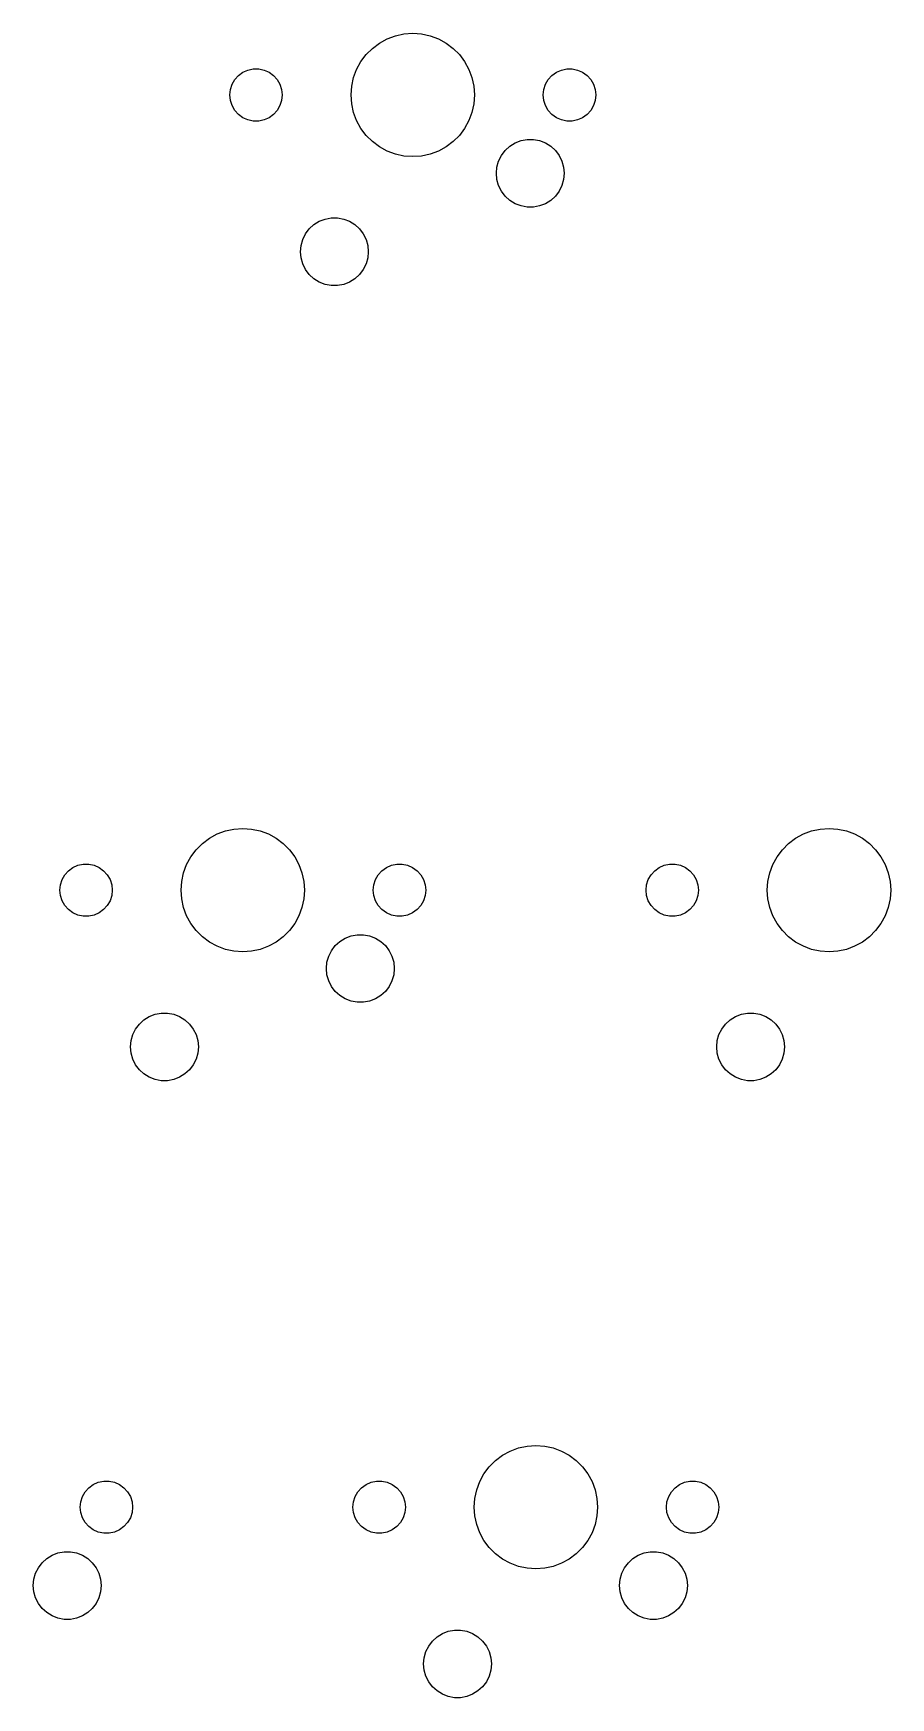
# Model space of a CAD drawing. Extents: x 4.6 to 23.2, y -15.6 to -10.7.
# Drawn here: x 7.369 to 8.463, y -13.12 to -10.996 of the extents above; entities that cross this region are included whole.
import ezdxf

# ---------------------------------------------------------------- set-up
doc = ezdxf.new("R2010")
doc.units = 0
doc.header["$MEASUREMENT"] = 0
doc.layers.add('BLACK', color=7, linetype='CONTINUOUS')

msp = doc.modelspace()

# ---------------------------------------------------------------- linework, layer by layer
at = {"layer": 'BLACK', "linetype": 'CONTINUOUS'}
for p, q in [((7.82038, -11.0034), (7.83091, -10.9994)), ((7.83091, -10.9994), (7.84189, -10.9971)), ((7.84189, -10.9971), (7.85309, -10.9963)), ((7.85309, -10.9963), (7.8643, -10.9971)), ((7.8643, -10.9971), (7.87528, -10.9994)), ((7.87528, -10.9994), (7.8858, -11.0034)), ((7.78685, -11.0324), (7.79359, -11.0234)), ((7.79359, -11.0234), (7.80153, -11.0155)), ((7.80153, -11.0155), (7.81052, -11.0088)), ((7.81052, -11.0088), (7.82038, -11.0034)), ((7.8858, -11.0034), (7.89566, -11.0088)), ((7.89566, -11.0088), (7.90466, -11.0155)), ((7.90466, -11.0155), (7.9126, -11.0234)), ((7.9126, -11.0234), (7.91933, -11.0324)), ((7.63636, -11.046), (7.64275, -11.0432)), ((7.64275, -11.0432), (7.6496, -11.0417)), ((7.6496, -11.0417), (7.65659, -11.0417)), ((7.65659, -11.0417), (7.66344, -11.0432)), ((7.66344, -11.0432), (7.66983, -11.046)), ((7.77754, -11.0528), (7.78147, -11.0423)), ((7.78147, -11.0423), (7.78685, -11.0324)), ((7.91933, -11.0324), (7.92472, -11.0423)), ((7.92472, -11.0423), (7.92865, -11.0528)), ((8.03636, -11.046), (8.04275, -11.0432)), ((8.04275, -11.0432), (8.0496, -11.0417)), ((8.0496, -11.0417), (8.05659, -11.0417)), ((8.05659, -11.0417), (8.06344, -11.0432)), ((8.06344, -11.0432), (8.06983, -11.046)), ((7.62036, -11.068), (7.62252, -11.0614)), ((7.62252, -11.0614), (7.62602, -11.0553)), ((7.62602, -11.0553), (7.6307, -11.0501)), ((7.6307, -11.0501), (7.63636, -11.046)), ((7.66983, -11.046), (7.67549, -11.0501)), ((7.67549, -11.0501), (7.68017, -11.0553)), ((7.68017, -11.0553), (7.68367, -11.0614)), ((7.68367, -11.0614), (7.68583, -11.068)), ((7.77435, -11.075), (7.77516, -11.0638)), ((7.77516, -11.0638), (7.77754, -11.0528)), ((7.92865, -11.0528), (7.93103, -11.0638)), ((7.93103, -11.0638), (7.93183, -11.075)), ((8.02036, -11.068), (8.02252, -11.0614)), ((8.02252, -11.0614), (8.02602, -11.0553)), ((8.02602, -11.0553), (8.0307, -11.0501)), ((8.0307, -11.0501), (8.03636, -11.046)), ((8.06983, -11.046), (8.07549, -11.0501)), ((8.07549, -11.0501), (8.08017, -11.0553)), ((8.08017, -11.0553), (8.08367, -11.0614)), ((8.08367, -11.0614), (8.08583, -11.068)), ((7.61963, -11.075), (7.62036, -11.068)), ((7.62036, -11.082), (7.61963, -11.075)), ((7.62252, -11.0886), (7.62036, -11.082)), ((7.68583, -11.082), (7.68367, -11.0886)), ((7.68583, -11.068), (7.68656, -11.075)), ((7.68656, -11.075), (7.68583, -11.082)), ((7.77516, -11.0862), (7.77435, -11.075)), ((7.77754, -11.0972), (7.77516, -11.0862)), ((7.93103, -11.0862), (7.92865, -11.0972)), ((7.93183, -11.075), (7.93103, -11.0862)), ((8.01963, -11.075), (8.02036, -11.068)), ((8.02036, -11.082), (8.01963, -11.075)), ((8.02252, -11.0886), (8.02036, -11.082)), ((8.08583, -11.082), (8.08367, -11.0886)), ((8.08583, -11.068), (8.08656, -11.075)), ((8.08656, -11.075), (8.08583, -11.082)), ((7.62602, -11.0947), (7.62252, -11.0886)), ((7.6307, -11.0999), (7.62602, -11.0947)), ((7.63636, -11.104), (7.6307, -11.0999)), ((7.64275, -11.1068), (7.63636, -11.104)), ((7.6496, -11.1083), (7.64275, -11.1068)), ((7.65659, -11.1083), (7.6496, -11.1083)), ((7.66344, -11.1068), (7.65659, -11.1083)), ((7.66983, -11.104), (7.66344, -11.1068)), ((7.67549, -11.0999), (7.66983, -11.104)), ((7.68017, -11.0947), (7.67549, -11.0999)), ((7.68367, -11.0886), (7.68017, -11.0947)), ((7.78147, -11.1077), (7.77754, -11.0972)), ((7.78685, -11.1176), (7.78147, -11.1077)), ((7.92472, -11.1077), (7.91933, -11.1176)), ((7.92865, -11.0972), (7.92472, -11.1077)), ((8.02602, -11.0947), (8.02252, -11.0886)), ((8.0307, -11.0999), (8.02602, -11.0947)), ((8.03636, -11.104), (8.0307, -11.0999)), ((8.04275, -11.1068), (8.03636, -11.104)), ((8.0496, -11.1083), (8.04275, -11.1068)), ((8.05659, -11.1083), (8.0496, -11.1083)), ((8.06344, -11.1068), (8.05659, -11.1083)), ((8.06983, -11.104), (8.06344, -11.1068)), ((8.07549, -11.0999), (8.06983, -11.104)), ((8.08017, -11.0947), (8.07549, -11.0999)), ((8.08367, -11.0886), (8.08017, -11.0947)), ((7.79359, -11.1266), (7.78685, -11.1176)), ((7.80153, -11.1345), (7.79359, -11.1266)), ((7.9126, -11.1266), (7.90466, -11.1345)), ((7.91933, -11.1176), (7.9126, -11.1266)), ((7.81052, -11.1412), (7.80153, -11.1345)), ((7.82038, -11.1466), (7.81052, -11.1412)), ((7.83091, -11.1506), (7.82038, -11.1466)), ((7.84189, -11.1529), (7.83091, -11.1506)), ((7.87528, -11.1506), (7.8643, -11.1529)), ((7.8858, -11.1466), (7.87528, -11.1506)), ((7.89566, -11.1412), (7.8858, -11.1466)), ((7.90466, -11.1345), (7.89566, -11.1412)), ((7.96627, -11.1522), (7.97109, -11.1458)), ((7.97109, -11.1458), (7.977, -11.1404)), ((7.977, -11.1404), (7.98379, -11.1362)), ((7.98379, -11.1362), (7.99124, -11.1333)), ((7.99124, -11.1333), (7.9991, -11.1319)), ((7.9991, -11.1319), (8.00709, -11.1319)), ((8.00709, -11.1319), (8.01495, -11.1333)), ((8.01495, -11.1333), (8.0224, -11.1362)), ((8.0224, -11.1362), (8.02919, -11.1404)), ((8.02919, -11.1404), (8.0351, -11.1458)), ((8.0351, -11.1458), (8.03991, -11.1522)), ((7.85309, -11.1537), (7.84189, -11.1529)), ((7.8643, -11.1529), (7.85309, -11.1537)), ((7.95979, -11.175), (7.96052, -11.167)), ((7.96052, -11.167), (7.96271, -11.1594)), ((7.96271, -11.1594), (7.96627, -11.1522)), ((8.03991, -11.1522), (8.04348, -11.1594)), ((8.04348, -11.1594), (8.04566, -11.167)), ((8.04566, -11.167), (8.0464, -11.175)), ((7.96052, -11.183), (7.95979, -11.175)), ((7.96271, -11.1906), (7.96052, -11.183)), ((7.96627, -11.1978), (7.96271, -11.1906)), ((8.04348, -11.1906), (8.03991, -11.1978)), ((8.04566, -11.183), (8.04348, -11.1906)), ((8.0464, -11.175), (8.04566, -11.183)), ((7.97109, -11.2042), (7.96627, -11.1978)), ((7.977, -11.2096), (7.97109, -11.2042)), ((7.98379, -11.2138), (7.977, -11.2096)), ((7.99124, -11.2167), (7.98379, -11.2138)), ((8.0224, -11.2138), (8.01495, -11.2167)), ((8.02919, -11.2096), (8.0224, -11.2138)), ((8.0351, -11.2042), (8.02919, -11.2096)), ((8.03991, -11.1978), (8.0351, -11.2042)), ((7.73379, -11.2362), (7.74124, -11.2333)), ((7.74124, -11.2333), (7.7491, -11.2319)), ((7.7491, -11.2319), (7.75709, -11.2319)), ((7.75709, -11.2319), (7.76495, -11.2333)), ((7.76495, -11.2333), (7.7724, -11.2362)), ((7.9991, -11.2181), (7.99124, -11.2167)), ((8.00709, -11.2181), (7.9991, -11.2181)), ((8.01495, -11.2167), (8.00709, -11.2181)), ((7.71271, -11.2594), (7.71627, -11.2522)), ((7.71627, -11.2522), (7.72109, -11.2458)), ((7.72109, -11.2458), (7.727, -11.2404)), ((7.727, -11.2404), (7.73379, -11.2362)), ((7.7724, -11.2362), (7.77919, -11.2404)), ((7.77919, -11.2404), (7.7851, -11.2458)), ((7.7851, -11.2458), (7.78991, -11.2522)), ((7.78991, -11.2522), (7.79348, -11.2594)), ((7.70979, -11.275), (7.71052, -11.267)), ((7.71052, -11.283), (7.70979, -11.275)), ((7.71052, -11.267), (7.71271, -11.2594)), ((7.79348, -11.2594), (7.79566, -11.267)), ((7.79566, -11.267), (7.7964, -11.275)), ((7.7964, -11.275), (7.79566, -11.283)), ((7.71271, -11.2906), (7.71052, -11.283)), ((7.71627, -11.2978), (7.71271, -11.2906)), ((7.72109, -11.3042), (7.71627, -11.2978)), ((7.78991, -11.2978), (7.7851, -11.3042)), ((7.79348, -11.2906), (7.78991, -11.2978)), ((7.79566, -11.283), (7.79348, -11.2906)), ((7.727, -11.3096), (7.72109, -11.3042)), ((7.73379, -11.3138), (7.727, -11.3096)), ((7.74124, -11.3167), (7.73379, -11.3138)), ((7.7491, -11.3181), (7.74124, -11.3167)), ((7.75709, -11.3181), (7.7491, -11.3181)), ((7.76495, -11.3167), (7.75709, -11.3181)), ((7.7724, -11.3138), (7.76495, -11.3167)), ((7.77919, -11.3096), (7.7724, -11.3138)), ((7.7851, -11.3042), (7.77919, -11.3096)), ((7.59365, -12.0235), (7.60351, -12.0181)), ((7.60351, -12.0181), (7.61404, -12.0142)), ((7.61404, -12.0142), (7.62501, -12.0118)), ((7.62501, -12.0118), (7.63622, -12.011)), ((7.63622, -12.011), (7.64743, -12.0118)), ((7.64743, -12.0118), (7.6584, -12.0142)), ((7.6584, -12.0142), (7.66893, -12.0181)), ((7.66893, -12.0181), (7.67879, -12.0235)), ((8.34168, -12.0235), (8.35154, -12.0181)), ((8.35154, -12.0181), (8.36207, -12.0142)), ((8.36207, -12.0142), (8.37305, -12.0118)), ((8.37305, -12.0118), (8.38425, -12.011)), ((8.38425, -12.011), (8.39546, -12.0118)), ((8.39546, -12.0118), (8.40644, -12.0142)), ((8.40644, -12.0142), (8.41696, -12.0181)), ((8.41696, -12.0181), (8.42682, -12.0235)), ((7.56998, -12.0472), (7.57671, -12.0382)), ((7.57671, -12.0382), (7.58466, -12.0303)), ((7.58466, -12.0303), (7.59365, -12.0235)), ((7.67879, -12.0235), (7.68778, -12.0303)), ((7.68778, -12.0303), (7.69573, -12.0382)), ((7.69573, -12.0382), (7.70246, -12.0472)), ((8.31801, -12.0472), (8.32474, -12.0382)), ((8.32474, -12.0382), (8.33269, -12.0303)), ((8.33269, -12.0303), (8.34168, -12.0235)), ((8.42682, -12.0235), (8.43582, -12.0303)), ((8.43582, -12.0303), (8.44376, -12.0382)), ((8.44376, -12.0382), (8.45049, -12.0472)), ((7.41383, -12.0649), (7.41949, -12.0608)), ((7.41949, -12.0608), (7.42588, -12.0579)), ((7.42588, -12.0579), (7.43272, -12.0565)), ((7.43272, -12.0565), (7.43972, -12.0565)), ((7.43972, -12.0565), (7.44656, -12.0579)), ((7.44656, -12.0579), (7.45295, -12.0608)), ((7.45295, -12.0608), (7.45861, -12.0649)), ((7.56067, -12.0676), (7.5646, -12.0571)), ((7.5646, -12.0571), (7.56998, -12.0472)), ((7.70246, -12.0472), (7.70785, -12.0571)), ((7.70785, -12.0571), (7.71177, -12.0676)), ((7.81383, -12.0649), (7.81949, -12.0608)), ((7.81949, -12.0608), (7.82588, -12.0579)), ((7.82588, -12.0579), (7.83272, -12.0565)), ((7.83272, -12.0565), (7.83972, -12.0565)), ((7.83972, -12.0565), (7.84656, -12.0579)), ((7.84656, -12.0579), (7.85295, -12.0608)), ((7.85295, -12.0608), (7.85861, -12.0649)), ((8.16186, -12.0649), (8.16752, -12.0608)), ((8.16752, -12.0608), (8.17391, -12.0579)), ((8.17391, -12.0579), (8.18075, -12.0565)), ((8.18075, -12.0565), (8.18775, -12.0565)), ((8.18775, -12.0565), (8.19459, -12.0579)), ((8.19459, -12.0579), (8.20098, -12.0608)), ((8.20098, -12.0608), (8.20664, -12.0649)), ((8.3087, -12.0676), (8.31263, -12.0571)), ((8.31263, -12.0571), (8.31801, -12.0472)), ((8.45049, -12.0472), (8.45588, -12.0571)), ((8.45588, -12.0571), (8.4598, -12.0676)), ((7.40276, -12.0898), (7.40349, -12.0828)), ((7.40349, -12.0828), (7.40565, -12.0762)), ((7.40565, -12.0762), (7.40915, -12.0701)), ((7.40915, -12.0701), (7.41383, -12.0649)), ((7.45861, -12.0649), (7.46329, -12.0701)), ((7.46329, -12.0701), (7.46679, -12.0762)), ((7.46679, -12.0762), (7.46895, -12.0828)), ((7.46895, -12.0828), (7.46969, -12.0898)), ((7.55748, -12.0898), (7.55828, -12.0786)), ((7.55828, -12.0786), (7.56067, -12.0676)), ((7.71177, -12.0676), (7.71416, -12.0786)), ((7.71416, -12.0786), (7.71496, -12.0898)), ((7.80276, -12.0898), (7.80349, -12.0828)), ((7.80349, -12.0828), (7.80565, -12.0762)), ((7.80565, -12.0762), (7.80915, -12.0701)), ((7.80915, -12.0701), (7.81383, -12.0649)), ((7.85861, -12.0649), (7.86329, -12.0701)), ((7.86329, -12.0701), (7.86679, -12.0762)), ((7.86679, -12.0762), (7.86895, -12.0828)), ((7.86895, -12.0828), (7.86969, -12.0898)), ((8.15079, -12.0898), (8.15152, -12.0828)), ((8.15152, -12.0828), (8.15368, -12.0762)), ((8.15368, -12.0762), (8.15718, -12.0701)), ((8.15718, -12.0701), (8.16186, -12.0649)), ((8.20664, -12.0649), (8.21133, -12.0701)), ((8.21133, -12.0701), (8.21482, -12.0762)), ((8.21482, -12.0762), (8.21699, -12.0828)), ((8.21699, -12.0828), (8.21772, -12.0898)), ((8.30551, -12.0898), (8.30631, -12.0786)), ((8.30631, -12.0786), (8.3087, -12.0676)), ((8.4598, -12.0676), (8.46219, -12.0786)), ((8.46219, -12.0786), (8.46299, -12.0898)), ((7.40349, -12.0967), (7.40276, -12.0898)), ((7.40565, -12.1034), (7.40349, -12.0967)), ((7.40915, -12.1094), (7.40565, -12.1034)), ((7.46679, -12.1034), (7.46329, -12.1094)), ((7.46895, -12.0967), (7.46679, -12.1034)), ((7.46969, -12.0898), (7.46895, -12.0967)), ((7.55828, -12.101), (7.55748, -12.0898)), ((7.56067, -12.1119), (7.55828, -12.101)), ((7.71416, -12.101), (7.71177, -12.1119)), ((7.71496, -12.0898), (7.71416, -12.101)), ((7.80349, -12.0967), (7.80276, -12.0898)), ((7.80565, -12.1034), (7.80349, -12.0967)), ((7.80915, -12.1094), (7.80565, -12.1034)), ((7.86679, -12.1034), (7.86329, -12.1094)), ((7.86895, -12.0967), (7.86679, -12.1034)), ((7.86969, -12.0898), (7.86895, -12.0967)), ((8.15152, -12.0967), (8.15079, -12.0898)), ((8.15368, -12.1034), (8.15152, -12.0967)), ((8.15718, -12.1094), (8.15368, -12.1034)), ((8.21482, -12.1034), (8.21133, -12.1094)), ((8.21699, -12.0967), (8.21482, -12.1034)), ((8.21772, -12.0898), (8.21699, -12.0967)), ((8.30631, -12.101), (8.30551, -12.0898)), ((8.3087, -12.1119), (8.30631, -12.101)), ((8.46219, -12.101), (8.4598, -12.1119)), ((8.46299, -12.0898), (8.46219, -12.101)), ((7.41383, -12.1146), (7.40915, -12.1094)), ((7.41949, -12.1187), (7.41383, -12.1146)), ((7.42588, -12.1216), (7.41949, -12.1187)), ((7.43272, -12.123), (7.42588, -12.1216)), ((7.43972, -12.123), (7.43272, -12.123)), ((7.44656, -12.1216), (7.43972, -12.123)), ((7.45295, -12.1187), (7.44656, -12.1216)), ((7.45861, -12.1146), (7.45295, -12.1187)), ((7.46329, -12.1094), (7.45861, -12.1146)), ((7.5646, -12.1225), (7.56067, -12.1119)), ((7.56998, -12.1323), (7.5646, -12.1225)), ((7.70785, -12.1225), (7.70246, -12.1323)), ((7.71177, -12.1119), (7.70785, -12.1225)), ((7.81383, -12.1146), (7.80915, -12.1094)), ((7.81949, -12.1187), (7.81383, -12.1146)), ((7.82588, -12.1216), (7.81949, -12.1187)), ((7.83272, -12.123), (7.82588, -12.1216)), ((7.83972, -12.123), (7.83272, -12.123)), ((7.84656, -12.1216), (7.83972, -12.123)), ((7.85295, -12.1187), (7.84656, -12.1216)), ((7.85861, -12.1146), (7.85295, -12.1187)), ((7.86329, -12.1094), (7.85861, -12.1146)), ((8.16186, -12.1146), (8.15718, -12.1094)), ((8.16752, -12.1187), (8.16186, -12.1146)), ((8.17391, -12.1216), (8.16752, -12.1187)), ((8.18075, -12.123), (8.17391, -12.1216)), ((8.18775, -12.123), (8.18075, -12.123)), ((8.19459, -12.1216), (8.18775, -12.123)), ((8.20098, -12.1187), (8.19459, -12.1216)), ((8.20664, -12.1146), (8.20098, -12.1187)), ((8.21133, -12.1094), (8.20664, -12.1146)), ((8.31263, -12.1225), (8.3087, -12.1119)), ((8.31801, -12.1323), (8.31263, -12.1225)), ((8.45588, -12.1225), (8.45049, -12.1323)), ((8.4598, -12.1119), (8.45588, -12.1225)), ((7.57671, -12.1413), (7.56998, -12.1323)), ((7.58466, -12.1493), (7.57671, -12.1413)), ((7.69573, -12.1413), (7.68778, -12.1493)), ((7.70246, -12.1323), (7.69573, -12.1413)), ((7.76692, -12.151), (7.77437, -12.1481)), ((7.77437, -12.1481), (7.78222, -12.1466)), ((7.78222, -12.1466), (7.79022, -12.1466)), ((7.79022, -12.1466), (7.79807, -12.1481)), ((7.79807, -12.1481), (7.80552, -12.151)), ((8.32474, -12.1413), (8.31801, -12.1323)), ((8.33269, -12.1493), (8.32474, -12.1413)), ((8.44376, -12.1413), (8.43582, -12.1493)), ((8.45049, -12.1323), (8.44376, -12.1413)), ((7.59365, -12.156), (7.58466, -12.1493)), ((7.60351, -12.1614), (7.59365, -12.156)), ((7.61404, -12.1653), (7.60351, -12.1614)), ((7.62501, -12.1677), (7.61404, -12.1653)), ((7.63622, -12.1685), (7.62501, -12.1677)), ((7.64743, -12.1677), (7.63622, -12.1685)), ((7.6584, -12.1653), (7.64743, -12.1677)), ((7.66893, -12.1614), (7.6584, -12.1653)), ((7.67879, -12.156), (7.66893, -12.1614)), ((7.68778, -12.1493), (7.67879, -12.156)), ((7.74584, -12.1741), (7.7494, -12.167)), ((7.7494, -12.167), (7.75422, -12.1606)), ((7.75422, -12.1606), (7.76012, -12.1552)), ((7.76012, -12.1552), (7.76692, -12.151)), ((7.80552, -12.151), (7.81232, -12.1552)), ((7.81232, -12.1552), (7.81822, -12.1606)), ((7.81822, -12.1606), (7.82304, -12.167)), ((7.82304, -12.167), (7.8266, -12.1741)), ((8.34168, -12.156), (8.33269, -12.1493)), ((8.35154, -12.1614), (8.34168, -12.156)), ((8.36207, -12.1653), (8.35154, -12.1614)), ((8.37305, -12.1677), (8.36207, -12.1653)), ((8.38425, -12.1685), (8.37305, -12.1677)), ((8.39546, -12.1677), (8.38425, -12.1685)), ((8.40644, -12.1653), (8.39546, -12.1677)), ((8.41696, -12.1614), (8.40644, -12.1653)), ((8.42682, -12.156), (8.41696, -12.1614)), ((8.43582, -12.1493), (8.42682, -12.156)), ((7.74291, -12.1898), (7.74365, -12.1818)), ((7.74365, -12.1977), (7.74291, -12.1898)), ((7.74365, -12.1818), (7.74584, -12.1741)), ((7.8266, -12.1741), (7.82879, -12.1818)), ((7.82879, -12.1818), (7.82953, -12.1898)), ((7.82953, -12.1898), (7.82879, -12.1977)), ((7.74584, -12.2054), (7.74365, -12.1977)), ((7.7494, -12.2126), (7.74584, -12.2054)), ((7.75422, -12.2189), (7.7494, -12.2126)), ((7.82304, -12.2126), (7.81822, -12.2189)), ((7.8266, -12.2054), (7.82304, -12.2126)), ((7.82879, -12.1977), (7.8266, -12.2054)), ((7.76012, -12.2243), (7.75422, -12.2189)), ((7.76692, -12.2285), (7.76012, -12.2243)), ((7.77437, -12.2314), (7.76692, -12.2285)), ((7.78222, -12.2329), (7.77437, -12.2314)), ((7.79022, -12.2329), (7.78222, -12.2329)), ((7.79807, -12.2314), (7.79022, -12.2329)), ((7.80552, -12.2285), (7.79807, -12.2314)), ((7.81232, -12.2243), (7.80552, -12.2285)), ((7.81822, -12.2189), (7.81232, -12.2243)), ((7.50422, -12.2606), (7.51012, -12.2552)), ((7.51012, -12.2552), (7.51692, -12.251)), ((7.51692, -12.251), (7.52437, -12.2481)), ((7.52437, -12.2481), (7.53222, -12.2466)), ((7.53222, -12.2466), (7.54022, -12.2466)), ((7.54022, -12.2466), (7.54807, -12.2481)), ((7.54807, -12.2481), (7.55552, -12.251)), ((7.55552, -12.251), (7.56232, -12.2552)), ((7.56232, -12.2552), (7.56822, -12.2606)), ((8.25225, -12.2606), (8.25815, -12.2552)), ((8.25815, -12.2552), (8.26495, -12.251)), ((8.26495, -12.251), (8.2724, -12.2481)), ((8.2724, -12.2481), (8.28026, -12.2466)), ((8.28026, -12.2466), (8.28825, -12.2466)), ((8.28825, -12.2466), (8.2961, -12.2481)), ((8.2961, -12.2481), (8.30356, -12.251)), ((8.30356, -12.251), (8.31035, -12.2552)), ((8.31035, -12.2552), (8.31626, -12.2606)), ((7.49365, -12.2818), (7.49584, -12.2741)), ((7.49584, -12.2741), (7.4994, -12.267)), ((7.4994, -12.267), (7.50422, -12.2606)), ((7.56822, -12.2606), (7.57304, -12.267)), ((7.57304, -12.267), (7.5766, -12.2741)), ((7.5766, -12.2741), (7.57879, -12.2818)), ((8.24168, -12.2818), (8.24387, -12.2741)), ((8.24387, -12.2741), (8.24743, -12.267)), ((8.24743, -12.267), (8.25225, -12.2606)), ((8.31626, -12.2606), (8.32107, -12.267)), ((8.32107, -12.267), (8.32463, -12.2741)), ((8.32463, -12.2741), (8.32682, -12.2818)), ((7.49291, -12.2898), (7.49365, -12.2818)), ((7.49365, -12.2977), (7.49291, -12.2898)), ((7.49584, -12.3054), (7.49365, -12.2977)), ((7.57879, -12.2977), (7.5766, -12.3054)), ((7.57879, -12.2818), (7.57953, -12.2898)), ((7.57953, -12.2898), (7.57879, -12.2977)), ((8.24094, -12.2898), (8.24168, -12.2818)), ((8.24168, -12.2977), (8.24094, -12.2898)), ((8.24387, -12.3054), (8.24168, -12.2977)), ((8.32682, -12.2977), (8.32463, -12.3054)), ((8.32682, -12.2818), (8.32756, -12.2898)), ((8.32756, -12.2898), (8.32682, -12.2977)), ((7.4994, -12.3126), (7.49584, -12.3054)), ((7.50422, -12.3189), (7.4994, -12.3126)), ((7.51012, -12.3243), (7.50422, -12.3189)), ((7.56822, -12.3189), (7.56232, -12.3243)), ((7.57304, -12.3126), (7.56822, -12.3189)), ((7.5766, -12.3054), (7.57304, -12.3126)), ((8.24743, -12.3126), (8.24387, -12.3054)), ((8.25225, -12.3189), (8.24743, -12.3126)), ((8.25815, -12.3243), (8.25225, -12.3189)), ((8.31626, -12.3189), (8.31035, -12.3243)), ((8.32107, -12.3126), (8.31626, -12.3189)), ((8.32463, -12.3054), (8.32107, -12.3126)), ((7.51692, -12.3285), (7.51012, -12.3243)), ((7.52437, -12.3314), (7.51692, -12.3285)), ((7.53222, -12.3329), (7.52437, -12.3314)), ((7.54022, -12.3329), (7.53222, -12.3329)), ((7.54807, -12.3314), (7.54022, -12.3329)), ((7.55552, -12.3285), (7.54807, -12.3314)), ((7.56232, -12.3243), (7.55552, -12.3285)), ((8.26495, -12.3285), (8.25815, -12.3243)), ((8.2724, -12.3314), (8.26495, -12.3285)), ((8.28026, -12.3329), (8.2724, -12.3314)), ((8.28825, -12.3329), (8.28026, -12.3329)), ((8.2961, -12.3314), (8.28825, -12.3329)), ((8.30356, -12.3285), (8.2961, -12.3314)), ((8.31035, -12.3243), (8.30356, -12.3285)), ((7.96767, -12.8109), (7.97753, -12.8055)), ((7.97753, -12.8055), (7.98805, -12.8016)), ((7.98805, -12.8016), (7.99903, -12.7992)), ((7.99903, -12.7992), (8.01024, -12.7984)), ((8.01024, -12.7984), (8.02144, -12.7992)), ((8.02144, -12.7992), (8.03242, -12.8016)), ((8.03242, -12.8016), (8.04295, -12.8055)), ((8.04295, -12.8055), (8.05281, -12.8109)), ((7.944, -12.8346), (7.95073, -12.8256)), ((7.95073, -12.8256), (7.95867, -12.8177)), ((7.95867, -12.8177), (7.96767, -12.8109)), ((8.05281, -12.8109), (8.0618, -12.8177)), ((8.0618, -12.8177), (8.06974, -12.8256)), ((8.06974, -12.8256), (8.07648, -12.8346)), ((7.43981, -12.8523), (7.44547, -12.8482)), ((7.44547, -12.8482), (7.45186, -12.8453)), ((7.45186, -12.8453), (7.45871, -12.8439)), ((7.45871, -12.8439), (7.4657, -12.8439)), ((7.4657, -12.8439), (7.47255, -12.8453)), ((7.47255, -12.8453), (7.47894, -12.8482)), ((7.47894, -12.8482), (7.4846, -12.8523)), ((7.78784, -12.8523), (7.7935, -12.8482)), ((7.7935, -12.8482), (7.7999, -12.8453)), ((7.7999, -12.8453), (7.80674, -12.8439)), ((7.80674, -12.8439), (7.81373, -12.8439)), ((7.81373, -12.8439), (7.82058, -12.8453)), ((7.82058, -12.8453), (7.82697, -12.8482)), ((7.82697, -12.8482), (7.83263, -12.8523)), ((7.93469, -12.855), (7.93861, -12.8445)), ((7.93861, -12.8445), (7.944, -12.8346)), ((8.07648, -12.8346), (8.08186, -12.8445)), ((8.08186, -12.8445), (8.08579, -12.855)), ((8.18784, -12.8523), (8.1935, -12.8482)), ((8.1935, -12.8482), (8.1999, -12.8453)), ((8.1999, -12.8453), (8.20674, -12.8439)), ((8.20674, -12.8439), (8.21373, -12.8439)), ((8.21373, -12.8439), (8.22058, -12.8453)), ((8.22058, -12.8453), (8.22697, -12.8482)), ((8.22697, -12.8482), (8.23263, -12.8523)), ((7.42874, -12.8772), (7.42947, -12.8702)), ((7.42947, -12.8702), (7.43163, -12.8636)), ((7.43163, -12.8636), (7.43513, -12.8575)), ((7.43513, -12.8575), (7.43981, -12.8523)), ((7.4846, -12.8523), (7.48928, -12.8575)), ((7.48928, -12.8575), (7.49278, -12.8636)), ((7.49278, -12.8636), (7.49494, -12.8702)), ((7.49494, -12.8702), (7.49567, -12.8772)), ((7.77677, -12.8772), (7.7775, -12.8702)), ((7.7775, -12.8702), (7.77966, -12.8636)), ((7.77966, -12.8636), (7.78316, -12.8575)), ((7.78316, -12.8575), (7.78784, -12.8523)), ((7.83263, -12.8523), (7.83731, -12.8575)), ((7.83731, -12.8575), (7.84081, -12.8636)), ((7.84081, -12.8636), (7.84297, -12.8702)), ((7.84297, -12.8702), (7.8437, -12.8772)), ((7.9315, -12.8772), (7.9323, -12.866)), ((7.9323, -12.866), (7.93469, -12.855)), ((8.08579, -12.855), (8.08817, -12.866)), ((8.08817, -12.866), (8.08898, -12.8772)), ((8.17677, -12.8772), (8.1775, -12.8702)), ((8.1775, -12.8702), (8.17966, -12.8636)), ((8.17966, -12.8636), (8.18316, -12.8575)), ((8.18316, -12.8575), (8.18784, -12.8523)), ((8.23263, -12.8523), (8.23731, -12.8575)), ((8.23731, -12.8575), (8.24081, -12.8636)), ((8.24081, -12.8636), (8.24297, -12.8702)), ((8.24297, -12.8702), (8.2437, -12.8772)), ((7.42947, -12.8841), (7.42874, -12.8772)), ((7.43163, -12.8908), (7.42947, -12.8841)), ((7.43513, -12.8968), (7.43163, -12.8908)), ((7.49278, -12.8908), (7.48928, -12.8968)), ((7.49494, -12.8841), (7.49278, -12.8908)), ((7.49567, -12.8772), (7.49494, -12.8841)), ((7.7775, -12.8841), (7.77677, -12.8772)), ((7.77966, -12.8908), (7.7775, -12.8841)), ((7.78316, -12.8968), (7.77966, -12.8908)), ((7.84081, -12.8908), (7.83731, -12.8968)), ((7.84297, -12.8841), (7.84081, -12.8908)), ((7.8437, -12.8772), (7.84297, -12.8841)), ((7.9323, -12.8884), (7.9315, -12.8772)), ((7.93469, -12.8993), (7.9323, -12.8884)), ((8.08817, -12.8884), (8.08579, -12.8993)), ((8.08898, -12.8772), (8.08817, -12.8884)), ((8.1775, -12.8841), (8.17677, -12.8772)), ((8.17966, -12.8908), (8.1775, -12.8841)), ((8.18316, -12.8968), (8.17966, -12.8908)), ((8.24081, -12.8908), (8.23731, -12.8968)), ((8.24297, -12.8841), (8.24081, -12.8908)), ((8.2437, -12.8772), (8.24297, -12.8841)), ((7.43981, -12.902), (7.43513, -12.8968)), ((7.44547, -12.9061), (7.43981, -12.902)), ((7.45186, -12.909), (7.44547, -12.9061)), ((7.45871, -12.9104), (7.45186, -12.909)), ((7.4657, -12.9104), (7.45871, -12.9104)), ((7.47255, -12.909), (7.4657, -12.9104)), ((7.47894, -12.9061), (7.47255, -12.909)), ((7.4846, -12.902), (7.47894, -12.9061)), ((7.48928, -12.8968), (7.4846, -12.902)), ((7.78784, -12.902), (7.78316, -12.8968)), ((7.7935, -12.9061), (7.78784, -12.902)), ((7.7999, -12.909), (7.7935, -12.9061)), ((7.80674, -12.9104), (7.7999, -12.909)), ((7.81373, -12.9104), (7.80674, -12.9104)), ((7.82058, -12.909), (7.81373, -12.9104)), ((7.82697, -12.9061), (7.82058, -12.909)), ((7.83263, -12.902), (7.82697, -12.9061)), ((7.83731, -12.8968), (7.83263, -12.902)), ((7.93861, -12.9099), (7.93469, -12.8993)), ((7.944, -12.9197), (7.93861, -12.9099)), ((8.08186, -12.9099), (8.07648, -12.9197)), ((8.08579, -12.8993), (8.08186, -12.9099)), ((8.18784, -12.902), (8.18316, -12.8968)), ((8.1935, -12.9061), (8.18784, -12.902)), ((8.1999, -12.909), (8.1935, -12.9061)), ((8.20674, -12.9104), (8.1999, -12.909)), ((8.21373, -12.9104), (8.20674, -12.9104)), ((8.22058, -12.909), (8.21373, -12.9104)), ((8.22697, -12.9061), (8.22058, -12.909)), ((8.23263, -12.902), (8.22697, -12.9061)), ((8.23731, -12.8968), (8.23263, -12.902)), ((7.40035, -12.9355), (7.40821, -12.934)), ((7.40821, -12.934), (7.4162, -12.934)), ((7.4162, -12.934), (7.42406, -12.9355)), ((7.95073, -12.9287), (7.944, -12.9197)), ((7.95867, -12.9367), (7.95073, -12.9287)), ((8.06974, -12.9287), (8.0618, -12.9367)), ((8.07648, -12.9197), (8.06974, -12.9287)), ((8.14838, -12.9355), (8.15624, -12.934)), ((8.15624, -12.934), (8.16423, -12.934)), ((8.16423, -12.934), (8.17209, -12.9355)), ((7.37182, -12.9615), (7.37538, -12.9544)), ((7.37538, -12.9544), (7.3802, -12.948)), ((7.3802, -12.948), (7.38611, -12.9426)), ((7.38611, -12.9426), (7.3929, -12.9384)), ((7.3929, -12.9384), (7.40035, -12.9355)), ((7.42406, -12.9355), (7.43151, -12.9384)), ((7.43151, -12.9384), (7.4383, -12.9426)), ((7.4383, -12.9426), (7.44421, -12.948)), ((7.44421, -12.948), (7.44903, -12.9544)), ((7.44903, -12.9544), (7.45259, -12.9615)), ((7.96767, -12.9434), (7.95867, -12.9367)), ((7.97753, -12.9488), (7.96767, -12.9434)), ((7.98805, -12.9527), (7.97753, -12.9488)), ((7.99903, -12.9551), (7.98805, -12.9527)), ((8.01024, -12.9559), (7.99903, -12.9551)), ((8.02144, -12.9551), (8.01024, -12.9559)), ((8.03242, -12.9527), (8.02144, -12.9551)), ((8.04295, -12.9488), (8.03242, -12.9527)), ((8.05281, -12.9434), (8.04295, -12.9488)), ((8.0618, -12.9367), (8.05281, -12.9434)), ((8.11985, -12.9615), (8.12342, -12.9544)), ((8.12342, -12.9544), (8.12823, -12.948)), ((8.12823, -12.948), (8.13414, -12.9426)), ((8.13414, -12.9426), (8.14093, -12.9384)), ((8.14093, -12.9384), (8.14838, -12.9355)), ((8.17209, -12.9355), (8.17954, -12.9384)), ((8.17954, -12.9384), (8.18633, -12.9426)), ((8.18633, -12.9426), (8.19224, -12.948)), ((8.19224, -12.948), (8.19706, -12.9544)), ((8.19706, -12.9544), (8.20062, -12.9615)), ((7.3689, -12.9772), (7.36964, -12.9692)), ((7.36964, -12.9851), (7.3689, -12.9772)), ((7.36964, -12.9692), (7.37182, -12.9615)), ((7.45259, -12.9615), (7.45477, -12.9692)), ((7.45477, -12.9692), (7.45551, -12.9772)), ((7.45551, -12.9772), (7.45477, -12.9851)), ((8.11693, -12.9772), (8.11767, -12.9692)), ((8.11767, -12.9851), (8.11693, -12.9772)), ((8.11767, -12.9692), (8.11985, -12.9615)), ((8.20062, -12.9615), (8.20281, -12.9692)), ((8.20281, -12.9692), (8.20354, -12.9772)), ((8.20354, -12.9772), (8.20281, -12.9851)), ((7.37182, -12.9928), (7.36964, -12.9851)), ((7.37538, -13), (7.37182, -12.9928)), ((7.45259, -12.9928), (7.44903, -13)), ((7.45477, -12.9851), (7.45259, -12.9928)), ((8.11985, -12.9928), (8.11767, -12.9851)), ((8.12342, -13), (8.11985, -12.9928)), ((8.20062, -12.9928), (8.19706, -13)), ((8.20281, -12.9851), (8.20062, -12.9928)), ((7.3802, -13.0063), (7.37538, -13)), ((7.38611, -13.0117), (7.3802, -13.0063)), ((7.3929, -13.0159), (7.38611, -13.0117)), ((7.40035, -13.0188), (7.3929, -13.0159)), ((7.40821, -13.0203), (7.40035, -13.0188)), ((7.42406, -13.0188), (7.4162, -13.0203)), ((7.43151, -13.0159), (7.42406, -13.0188)), ((7.4383, -13.0117), (7.43151, -13.0159)), ((7.44421, -13.0063), (7.4383, -13.0117)), ((7.44903, -13), (7.44421, -13.0063)), ((8.12823, -13.0063), (8.12342, -13)), ((8.13414, -13.0117), (8.12823, -13.0063)), ((8.14093, -13.0159), (8.13414, -13.0117)), ((8.14838, -13.0188), (8.14093, -13.0159)), ((8.15624, -13.0203), (8.14838, -13.0188)), ((8.17209, -13.0188), (8.16423, -13.0203)), ((8.17954, -13.0159), (8.17209, -13.0188)), ((8.18633, -13.0117), (8.17954, -13.0159)), ((8.19224, -13.0063), (8.18633, -13.0117)), ((8.19706, -13), (8.19224, -13.0063)), ((7.4162, -13.0203), (7.40821, -13.0203)), ((7.88414, -13.0426), (7.89093, -13.0384)), ((7.89093, -13.0384), (7.89838, -13.0355)), ((7.89838, -13.0355), (7.90624, -13.034)), ((7.90624, -13.034), (7.91423, -13.034)), ((7.91423, -13.034), (7.92209, -13.0355)), ((7.92209, -13.0355), (7.92954, -13.0384)), ((7.92954, -13.0384), (7.93633, -13.0426)), ((8.16423, -13.0203), (8.15624, -13.0203)), ((7.86767, -13.0692), (7.86985, -13.0615)), ((7.86985, -13.0615), (7.87342, -13.0544)), ((7.87342, -13.0544), (7.87823, -13.048)), ((7.87823, -13.048), (7.88414, -13.0426)), ((7.93633, -13.0426), (7.94224, -13.048)), ((7.94224, -13.048), (7.94706, -13.0544)), ((7.94706, -13.0544), (7.95062, -13.0615)), ((7.95062, -13.0615), (7.95281, -13.0692)), ((7.86693, -13.0772), (7.86767, -13.0692)), ((7.86767, -13.0851), (7.86693, -13.0772)), ((7.95281, -13.0692), (7.95354, -13.0772)), ((7.95354, -13.0772), (7.95281, -13.0851)), ((7.86985, -13.0928), (7.86767, -13.0851)), ((7.87342, -13.1), (7.86985, -13.0928)), ((7.87823, -13.1063), (7.87342, -13.1)), ((7.94706, -13.1), (7.94224, -13.1063)), ((7.95062, -13.0928), (7.94706, -13.1)), ((7.95281, -13.0851), (7.95062, -13.0928)), ((7.88414, -13.1117), (7.87823, -13.1063)), ((7.89093, -13.1159), (7.88414, -13.1117)), ((7.89838, -13.1188), (7.89093, -13.1159)), ((7.90624, -13.1203), (7.89838, -13.1188)), ((7.91423, -13.1203), (7.90624, -13.1203)), ((7.92209, -13.1188), (7.91423, -13.1203)), ((7.92954, -13.1159), (7.92209, -13.1188)), ((7.93633, -13.1117), (7.92954, -13.1159)), ((7.94224, -13.1063), (7.93633, -13.1117))]:
    msp.add_line(p, q, dxfattribs=at)

doc.saveas('drawing.dxf')
